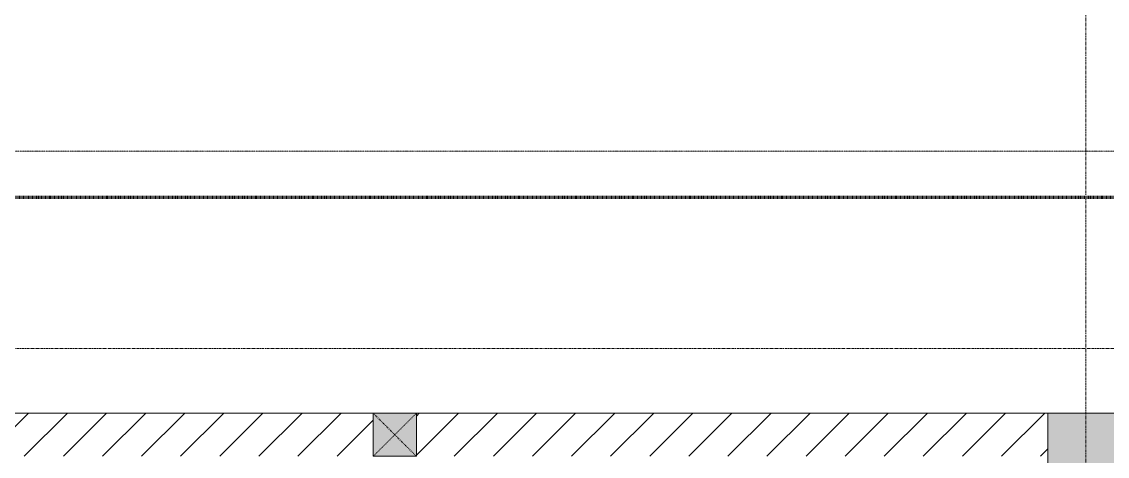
# Model space of a CAD drawing. Header units: millimetres. Extents: x 1591 to 240306, y -15958 to 82755.
# Drawn here: x 83426 to 88454, y 33337 to 35352 of the extents above; entities that cross this region are included whole.
import ezdxf

# ---------------------------------------------------------------- set-up
doc = ezdxf.new("R2010")
doc.units = ezdxf.units.MM
for name, pattern in [('1 NÉT CALL OUT', [6, 3, -3]), ('Dash', [6, 3, -3]), ('Dash Dot 3_16_', [7.9375, 4.7625, -1.5875, 0, -1.5875]), ('Grid Line', [22.225, 12.7, -3.175, 3.175, -3.175])]:
    doc.linetypes.add(name, pattern=pattern)
for name, color, linetype, lineweight in [('0-1', 7, 'Continuous', 5), ('A-DETL-1', 90, '1 NÉT CALL OUT', 100), ('A-WALL-3', 113, 'Continuous', 18), ('A-WALL-PATT-2', 111, 'Continuous', 9), ('G-ANNO-SYMB-1', 111, 'Dash Dot 3_16_', 18), ('S-COLS', 52, 'Continuous', 9), ('S-COLS-1', 52, 'Continuous', 5), ('S-COLS-2', 7, 'Continuous', 18), ('S-COLS-5', 52, 'Continuous', 18), ('S-COLS-HDLN', 52, 'Dash', 9), ('S-GRID-1', 1, 'Grid Line', 9)]:
    doc.layers.add(name, color=color, linetype=linetype, lineweight=lineweight)

# ---------------------------------------------------------------- blocks, each defined once
blk = doc.blocks.new('NCV_TKTC_KET CAU_rvt-1-TKCS_MB TẦNG 3-4')
at = {"layer": 'S-COLS-1'}
blk.add_hatch(color=256, dxfattribs=at).paths.add_polyline_path([(77527.6, 32536.9), (77527.6, 33536.9), (77177.6, 33536.9), (77177.6, 32536.9)])
at = {"layer": 'S-COLS-2'}
for p, q in [((77527.6, 33536.9), (77177.6, 33536.9)), ((77177.6, 33536.9), (77177.6, 32536.9))]:
    blk.add_line(p, q, dxfattribs=at)
blk = doc.blocks.new('G1_SOF - BO TRU - 200x200-3054293-TKCS_MB TẦNG 3-4')
at = {"layer": 'S-COLS'}
blk.add_hatch(color=256, dxfattribs=at).paths.add_polyline_path([(100, -100), (100, 100), (-100, 100), (-100, -100)])
at = {"layer": 'S-COLS-5'}
for p, q in [((100, 100), (-100, 100)), ((-100, 100), (-100, -100)), ((100, -100), (100, 100)), ((-100, -100), (100, -100))]:
    blk.add_line(p, q, dxfattribs=at)
at = {"layer": 'S-COLS-HDLN'}
for p, q in [((100, 100), (-100, -100)), ((-100, 100), (100, -100))]:
    blk.add_line(p, q, dxfattribs=at)

msp = doc.modelspace()

# ---------------------------------------------------------------- hatches: boundary and pattern name
at = {"layer": 'A-WALL-PATT-2'}
h = msp.add_hatch(dxfattribs=at)
h.set_pattern_fill('FP_1', color=256, style=0, pattern_type=2)
h.set_pattern_definition([(45, (11001.35, 0), (-90.50967, 90.50967), [])])
h.paths.add_polyline_path([(88072.4, 33336.9), (88178.9, 33336.9), (88178.9, 33536.9), (85254.2, 33536.9), (85254.2, 33336.9), (87669.4, 33336.9)])
h.paths.add_polyline_path([(83236.3, 33336.9), (85054.2, 33336.9), (85054.2, 33536.9), (81568.9, 33536.9), (81568.9, 33336.9), (81624.3, 33336.9)])
h.paths.add_polyline_path([(80328.9, 33336.9), (80478.9, 33336.9), (80478.9, 33536.9), (80328.9, 33536.9)])

# ---------------------------------------------------------------- linework, layer by layer
at = {"layer": 'A-DETL-1'}
msp.add_line((93683.9, 34537.4), (79283.9, 34537.4), dxfattribs=at)
at = {"layer": 'A-WALL-3'}
for p, q in [((85054.2, 33536.9), (81568.9, 33536.9)), ((88178.9, 33536.9), (85254.2, 33536.9)), ((88178.9, 33336.9), (88178.9, 33536.9))]:
    msp.add_line(p, q, dxfattribs=at)
at = {"layer": 'G-ANNO-SYMB-1'}
msp.add_line((39749.2, 34751.5), (145928.2, 34751.5), dxfattribs=at)
at = {"layer": 'S-GRID-1'}
for p, q in [((88353.9, 19175.3), (88353.9, 76690.4)), ((139245.7, 33836.9), (45492.6, 33836.9)), ((137213.7, 33536.9), (47524.6, 33536.9))]:
    msp.add_line(p, q, dxfattribs=at)

# ---------------------------------------------------------------- block references
at = {"layer": '0-1'}
msp.add_blockref('NCV_TKTC_KET CAU_rvt-1-TKCS_MB TẦNG 3-4', (11001.4, 0), dxfattribs=at)
at = {"layer": 'S-COLS'}
msp.add_blockref('G1_SOF - BO TRU - 200x200-3054293-TKCS_MB TẦNG 3-4', (85154.2, 33436.9), dxfattribs=at)

doc.saveas('drawing.dxf')
